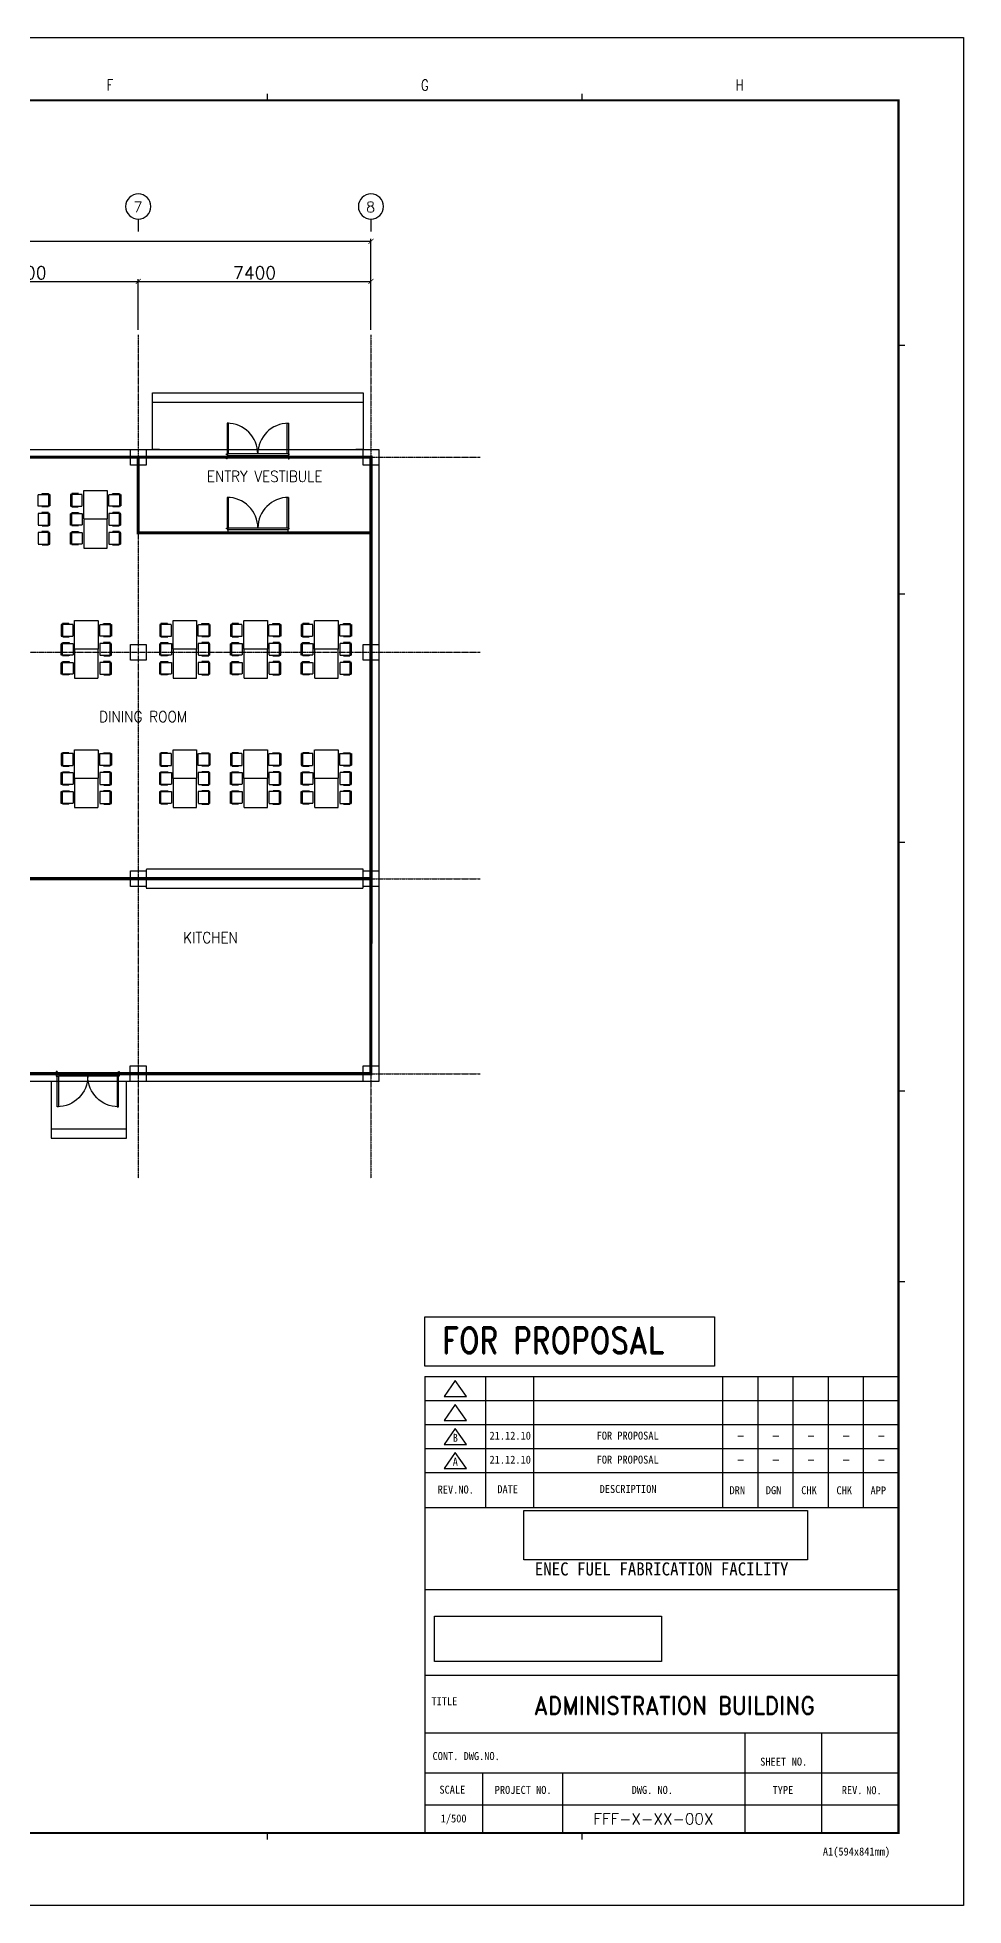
# Model space of a CAD drawing. Header units: millimetres. Extents: x -232466 to 860779, y -177975 to 311634.
# Drawn here: x 53657 to 83113, y -86240 to -26840 of the extents above; entities that cross this region are included whole.
import ezdxf
from ezdxf.enums import TextEntityAlignment as Align

# ---------------------------------------------------------------- set-up
doc = ezdxf.new("R2010")
doc.units = ezdxf.units.MM
doc.header["$XCLIPFRAME"] = 2
for name, pattern in [('AXES', [50.8, 31.75, -6.35, 6.35, -6.35]), ('CENTER', [2, 1.25, -0.25, 0.25, -0.25]), ('HID', [2.3, 1.5, -0.8])]:
    doc.linetypes.add(name, pattern=pattern)
doc.layers.add('0 외형선', color=3, linetype='Continuous', lineweight=25)
doc.layers.add('TEXT', color=7, linetype='Continuous', lineweight=15)
for name, color, linetype in [('4ELE', 4, 'Continuous'), ('Center Line', 1, 'CENTER'), ('COL', 2, 'Continuous'), ('dim', 7, 'Continuous'), ('DOOR', 4, 'Continuous'), ('Equipment', 7, 'Continuous'), ('FUR', 8, 'HID'), ('G', 3, 'Continuous'), ('SYM', 7, 'Continuous'), ('TITLEBOX', 7, 'Continuous'), ('TXT', 2, 'Continuous')]:
    doc.layers.add(name, color=color, linetype=linetype)
doc.styles.add('RD20', font='ROMAND.SHX', dxfattribs={"width": 0.8, "height": 2})
doc.styles.add('RD6', font='ROMAND.shx', dxfattribs={"width": 0.83, "height": 6})
doc.styles.add('ROMAND', font='romand')
doc.styles.add('RomanS', font='romans.shx')
doc.styles.add('TBOX', font='romans.shx')
doc.styles.add('돋움체', font='')
doc.styles.get('돋움체').set_extended_font_data('DotumChe')
doc.dimstyles.new('HYUNDAI', dxfattribs={"dimscale": 120, "dimtxt": 3, "dimasz": 3, "dimexe": 1, "dimexo": 2, "dimgap": 1, "dimtad": 1, "dimdec": 0, "dimdsep": 46, "dimtxsty": 'RomanS', "dimcen": 0, "dimclrd": 256, "dimclre": 256, "dimclrt": 3, "dimadec": 0, "dimazin": 0, "dimtfac": 1, "dimtdec": 0, "dimtix": 1, "dimtmove": 2, "dimatfit": 3, "dimfxl": 1, "dimtvp": 1, "dimtolj": 1, "dimarcsym": 0})
picture_1 = doc.add_image_def('image1', size_in_pixel=(850, 283))
picture_2 = doc.add_image_def('image2.jpg', size_in_pixel=(500, 87))

# ---------------------------------------------------------------- blocks, each defined once
blk = doc.blocks.new('_ArchTick')
at = {"color": 0, "linetype": 'ByBlock', "const_width": 0.15}
blk.add_lwpolyline([(-0.5, -0.5), (0.5, 0.5)], dxfattribs=at)
blk = doc.blocks.new('*D105')
at = {"layer": 'Defpoints', "color": 0}
for p in [(64265, -33324), (13465, -36302), (64265, -36302)]:
    blk.add_point(p, dxfattribs=at)
at = {"layer": 'dim', "lineweight": -2}
for p, q in [((13465, -36142), (13465, -33244)), ((64265, -36142), (64265, -33244)), ((13465, -33324), (64265, -33324))]:
    blk.add_line(p, q, dxfattribs=at)
at = {"layer": 'dim', "lineweight": -2, "xscale": 160, "yscale": 160, "zscale": 160, "rotation": 180}
blk.add_blockref('_ArchTick', (13465, -33324), dxfattribs=at)
at = {"layer": 'dim', "lineweight": -2, "xscale": 160, "yscale": 160, "zscale": 160}
blk.add_blockref('_ArchTick', (64265, -33324), dxfattribs=at)
at = {"layer": 'dim', "color": 0, "insert": (38865, -33044), "char_height": 400, "attachment_point": 5, "style": 'RomanS', "bg_fill": 3, "box_fill_scale": 1.1, "bg_fill_color": 257, "bg_fill_transparency": 0}
blk.add_mtext('\\A1;50800', dxfattribs=at)
blk = doc.blocks.new('*D110')
at = {"layer": 'Defpoints', "color": 0}
for p in [(64265, -34603), (56865, -36302), (64265, -36302)]:
    blk.add_point(p, dxfattribs=at)
at = {"layer": 'dim', "lineweight": -2}
for p, q in [((56865, -36142), (56865, -34523)), ((56865, -34603), (64265, -34603)), ((64265, -36142), (64265, -34523))]:
    blk.add_line(p, q, dxfattribs=at)
at = {"layer": 'dim', "lineweight": -2, "xscale": 160, "yscale": 160, "zscale": 160, "rotation": 180}
blk.add_blockref('_ArchTick', (56865, -34603), dxfattribs=at)
at = {"layer": 'dim', "lineweight": -2, "xscale": 160, "yscale": 160, "zscale": 160}
blk.add_blockref('_ArchTick', (64265, -34603), dxfattribs=at)
at = {"layer": 'dim', "color": 0, "insert": (60565, -34323), "char_height": 400, "attachment_point": 5, "style": 'RomanS', "bg_fill": 3, "box_fill_scale": 1.1, "bg_fill_color": 257, "bg_fill_transparency": 0}
blk.add_mtext('\\A1;7400', dxfattribs=at)
blk = doc.blocks.new('*D112')
at = {"layer": 'Defpoints', "color": 0}
for p in [(56865, -34603), (49665, -36302), (56865, -36302)]:
    blk.add_point(p, dxfattribs=at)
at = {"layer": 'dim', "lineweight": -2}
for p, q in [((49665, -36142), (49665, -34523)), ((49665, -34603), (56865, -34603)), ((56865, -36142), (56865, -34523))]:
    blk.add_line(p, q, dxfattribs=at)
at = {"layer": 'dim', "lineweight": -2, "xscale": 160, "yscale": 160, "zscale": 160, "rotation": 180}
blk.add_blockref('_ArchTick', (49665, -34603), dxfattribs=at)
at = {"layer": 'dim', "lineweight": -2, "xscale": 160, "yscale": 160, "zscale": 160}
blk.add_blockref('_ArchTick', (56865, -34603), dxfattribs=at)
at = {"layer": 'dim', "color": 0, "insert": (53265, -34323), "char_height": 400, "attachment_point": 5, "style": 'RomanS', "bg_fill": 3, "box_fill_scale": 1.1, "bg_fill_color": 257, "bg_fill_transparency": 0}
blk.add_mtext('\\A1;7200', dxfattribs=at)
blk = doc.blocks.new('D2000')
at = {"color": 8}
for p, q in [((-45, -45), (-45, -1955)), ((0, -1935), (0, -65))]:
    blk.add_line(p, q, dxfattribs=at)
for points in [[(-25, 0), (0, 0), (0, -25), (-45, -25), (-45, -45), (-105, -45), (-150, -25), (-150, 0), (-130, 0)], [(975, -25), (0, -25), (0, -65), (975, -65), (975, -25)], [(-25, -2000), (0, -2000), (0, -1975), (-45, -1975), (-45, -1955), (-105, -1955), (-150, -1975), (-150, -2000), (-130, -2000)], [(975, -1975), (0, -1975), (0, -1935), (975, -1935), (975, -1975)]]:
    blk.add_lwpolyline(points)
at = {"ltscale": 0.2}
for centre, start, end in [((0, -25), 270, 0), ((0, -1975), 0, 90)]:
    blk.add_arc(centre, 975, start, end, dxfattribs=at)
blk = doc.blocks.new('주열')
at = {"layer": 'SYM'}
blk.add_line((0, 600), (0, 0), dxfattribs=at)
blk.add_circle((0, 1200), 600, dxfattribs=at)

msp = doc.modelspace()

# ---------------------------------------------------------------- linework, layer by layer
msp.add_line((81039.2, -83030.9), (81039.2, -83946.7))
at = {"layer": '0 외형선', "linetype": 'Continuous'}
msp.add_lwpolyline([(13215.2, -39940.1), (64513.7, -39940.1), (64513.7, -60040.1), (13215.2, -60040.1)], close=True, dxfattribs=at)
at = {"layer": '0 외형선', "linetype": 'Continuous', "const_width": 100}
for points in [[(49665.2, -40190.1), (64265.2, -40190.1), (64265.2, -53590.2), (53265.2, -53590.1), (53265.2, -56790.1), (49664.7, -56790.1)], [(56865.2, -40190.1), (64265.2, -40190.1), (64265.2, -42590.1), (56865.2, -42590.1)], [(53265.2, -56790.1), (53265.2, -56790.1), (53265.2, -53590.1), (64265.2, -53590.1), (64263.7, -59790.1), (53265.2, -59790.1)]]:
    msp.add_lwpolyline(points, close=True, dxfattribs=at)
at = {"layer": '4ELE'}
for p, q in [((57316.7, -38440.1), (64014.9, -38440.1)), ((54091.5, -61540.1), (56491.5, -61540.1))]:
    msp.add_line(p, q, dxfattribs=at)
for points in [[(57541.7, -39940.1), (57316.7, -39940.1), (57316.7, -38140.1), (64014.9, -38140.1), (64014.9, -39940.1), (63789.9, -39940.1)], [(54316.5, -60040.1), (54091.5, -60040.1), (54091.5, -61840.1), (56491.5, -61840.1), (56491.5, -60040.1), (56266.5, -60040.1)]]:
    msp.add_lwpolyline(points, dxfattribs=at)
at = {"layer": 'Center Line', "linetype": 'AXES'}
for p, q in [((8896.6, -40190.1), (67737.8, -40190.1)), ((8896.6, -46390.1), (67737.8, -46390.1)), ((8896.6, -53590.1), (67737.8, -53590.1)), ((8896.6, -59790.1), (67737.8, -59790.1))]:
    msp.add_line(p, q, dxfattribs=at)
at = {"layer": 'COL'}
for points in [[(56615.2, -40440.1), (56615.2, -39940.1), (57115.2, -39940.1), (57115.2, -40440.1)], [(64014.9, -40440.1), (64014.9, -39940.1), (64514.9, -39940.1), (64514.9, -40440.1)], [(56615.2, -46640.1), (56615.2, -46140.1), (57115.2, -46140.1), (57115.2, -46640.1)], [(64015.2, -46640.1), (64015.2, -46140.1), (64515.2, -46140.1), (64515.2, -46640.1)], [(56615.2, -53840.1), (56615.2, -53340.1), (57115.2, -53340.1), (57115.2, -53840.1)], [(64015.2, -53840.1), (64015.2, -53340.1), (64515.2, -53340.1), (64515.2, -53840.1)], [(56613.7, -60040.1), (56613.7, -59540.1), (57113.7, -59540.1), (57113.7, -60040.1)], [(64013.7, -60040.1), (64013.7, -59540.1), (64513.7, -59540.1), (64513.7, -60040.1)]]:
    msp.add_lwpolyline(points, close=True, dxfattribs=at)
at = {"layer": 'Equipment', "color": 8, "linetype": 'HID'}
for p, q in [((64015.2, -53890.1), (64015.2, -53290.1)), ((57115.2, -53590.1), (64015.2, -53590.1))]:
    msp.add_line(p, q, dxfattribs=at)
msp.add_lwpolyline([(64015.2, -53290.1), (57115.2, -53290.1), (57115.2, -53890.1), (64015.2, -53890.1)], dxfattribs=at)
at = {"layer": 'FUR'}
for points in [[(54057.1, -41370.1), (54057.1, -41745.1), (53682.1, -41745.1), (53682.1, -41370.1)], [(54707.1, -41370.1), (54707.1, -41745.1), (55082.1, -41745.1), (55082.1, -41370.1)], [(55882.1, -42161.8), (55132.1, -42161.8), (55132.1, -41245.1), (55882.1, -41245.1)], [(56307.1, -41370.1), (56307.1, -41745.1), (55932.1, -41745.1), (55932.1, -41370.1)], [(54057.1, -42349.3), (54057.1, -41974.3), (53682.1, -41974.3), (53682.1, -42349.3)], [(54707.1, -42349.3), (54707.1, -41974.3), (55082.1, -41974.3), (55082.1, -42349.3)], [(55882.1, -42161.8), (55132.1, -42161.8), (55132.1, -43078.4), (55882.1, -43078.4)], [(56307.1, -42349.3), (56307.1, -41974.3), (55932.1, -41974.3), (55932.1, -42349.3)], [(54057.1, -42953.4), (54057.1, -42578.4), (53682.1, -42578.4), (53682.1, -42953.4)], [(54707.1, -42953.4), (54707.1, -42578.4), (55082.1, -42578.4), (55082.1, -42953.4)], [(56307.1, -42953.4), (56307.1, -42578.4), (55932.1, -42578.4), (55932.1, -42953.4)], [(54415.8, -45502.8), (54415.8, -45877.8), (54790.8, -45877.8), (54790.8, -45502.8)], [(55590.8, -46294.5), (54840.8, -46294.5), (54840.8, -45377.8), (55590.8, -45377.8)], [(56015.8, -45502.8), (56015.8, -45877.8), (55640.8, -45877.8), (55640.8, -45502.8)], [(57546.6, -45502.8), (57546.6, -45877.8), (57921.6, -45877.8), (57921.6, -45502.8)], [(58721.6, -46294.5), (57971.6, -46294.5), (57971.6, -45377.8), (58721.6, -45377.8)], [(59146.6, -45502.8), (59146.6, -45877.8), (58771.6, -45877.8), (58771.6, -45502.8)], [(59796.6, -45502.8), (59796.6, -45877.8), (60171.6, -45877.8), (60171.6, -45502.8)], [(60971.6, -46294.5), (60221.6, -46294.5), (60221.6, -45377.8), (60971.6, -45377.8)], [(61396.6, -45502.8), (61396.6, -45877.8), (61021.6, -45877.8), (61021.6, -45502.8)], [(62046.6, -45502.8), (62046.6, -45877.8), (62421.6, -45877.8), (62421.6, -45502.8)], [(63221.6, -46294.5), (62471.6, -46294.5), (62471.6, -45377.8), (63221.6, -45377.8)], [(63646.6, -45502.8), (63646.6, -45877.8), (63271.6, -45877.8), (63271.6, -45502.8)], [(54415.8, -46482), (54415.8, -46107), (54790.8, -46107), (54790.8, -46482)], [(55590.8, -46294.5), (54840.8, -46294.5), (54840.8, -47211.1), (55590.8, -47211.1)], [(56015.8, -46482), (56015.8, -46107), (55640.8, -46107), (55640.8, -46482)], [(57546.6, -46482), (57546.6, -46107), (57921.6, -46107), (57921.6, -46482)], [(58721.6, -46294.5), (57971.6, -46294.5), (57971.6, -47211.1), (58721.6, -47211.1)], [(59146.6, -46482), (59146.6, -46107), (58771.6, -46107), (58771.6, -46482)], [(59796.6, -46482), (59796.6, -46107), (60171.6, -46107), (60171.6, -46482)], [(60971.6, -46294.5), (60221.6, -46294.5), (60221.6, -47211.1), (60971.6, -47211.1)], [(61396.6, -46482), (61396.6, -46107), (61021.6, -46107), (61021.6, -46482)], [(62046.6, -46482), (62046.6, -46107), (62421.6, -46107), (62421.6, -46482)], [(63221.6, -46294.5), (62471.6, -46294.5), (62471.6, -47211.1), (63221.6, -47211.1)], [(63646.6, -46482), (63646.6, -46107), (63271.6, -46107), (63271.6, -46482)], [(54415.8, -47086.1), (54415.8, -46711.1), (54790.8, -46711.1), (54790.8, -47086.1)], [(56015.8, -47086.1), (56015.8, -46711.1), (55640.8, -46711.1), (55640.8, -47086.1)], [(57546.6, -47086.1), (57546.6, -46711.1), (57921.6, -46711.1), (57921.6, -47086.1)], [(59146.6, -47086.1), (59146.6, -46711.1), (58771.6, -46711.1), (58771.6, -47086.1)], [(59796.6, -47086.1), (59796.6, -46711.1), (60171.6, -46711.1), (60171.6, -47086.1)], [(61396.6, -47086.1), (61396.6, -46711.1), (61021.6, -46711.1), (61021.6, -47086.1)], [(62046.6, -47086.1), (62046.6, -46711.1), (62421.6, -46711.1), (62421.6, -47086.1)], [(63646.6, -47086.1), (63646.6, -46711.1), (63271.6, -46711.1), (63271.6, -47086.1)], [(54415.8, -49612.9), (54415.8, -49987.9), (54790.8, -49987.9), (54790.8, -49612.9)], [(55590.8, -50404.6), (54840.8, -50404.6), (54840.8, -49487.9), (55590.8, -49487.9)], [(56015.8, -49612.9), (56015.8, -49987.9), (55640.8, -49987.9), (55640.8, -49612.9)], [(57546.6, -49612.9), (57546.6, -49987.9), (57921.6, -49987.9), (57921.6, -49612.9)], [(58721.6, -50404.6), (57971.6, -50404.6), (57971.6, -49487.9), (58721.6, -49487.9)], [(59146.6, -49612.9), (59146.6, -49987.9), (58771.6, -49987.9), (58771.6, -49612.9)], [(59796.6, -49612.9), (59796.6, -49987.9), (60171.6, -49987.9), (60171.6, -49612.9)], [(60971.6, -50404.6), (60221.6, -50404.6), (60221.6, -49487.9), (60971.6, -49487.9)], [(61396.6, -49612.9), (61396.6, -49987.9), (61021.6, -49987.9), (61021.6, -49612.9)], [(62046.6, -49612.9), (62046.6, -49987.9), (62421.6, -49987.9), (62421.6, -49612.9)], [(63221.6, -50404.6), (62471.6, -50404.6), (62471.6, -49487.9), (63221.6, -49487.9)], [(63646.6, -49612.9), (63646.6, -49987.9), (63271.6, -49987.9), (63271.6, -49612.9)], [(54415.8, -50592.1), (54415.8, -50217.1), (54790.8, -50217.1), (54790.8, -50592.1)], [(55590.8, -50404.6), (54840.8, -50404.6), (54840.8, -51321.3), (55590.8, -51321.3)], [(56015.8, -50592.1), (56015.8, -50217.1), (55640.8, -50217.1), (55640.8, -50592.1)], [(57546.6, -50592.1), (57546.6, -50217.1), (57921.6, -50217.1), (57921.6, -50592.1)], [(58721.6, -50404.6), (57971.6, -50404.6), (57971.6, -51321.3), (58721.6, -51321.3)], [(59146.6, -50592.1), (59146.6, -50217.1), (58771.6, -50217.1), (58771.6, -50592.1)], [(59796.6, -50592.1), (59796.6, -50217.1), (60171.6, -50217.1), (60171.6, -50592.1)], [(60971.6, -50404.6), (60221.6, -50404.6), (60221.6, -51321.3), (60971.6, -51321.3)], [(61396.6, -50592.1), (61396.6, -50217.1), (61021.6, -50217.1), (61021.6, -50592.1)], [(62046.6, -50592.1), (62046.6, -50217.1), (62421.6, -50217.1), (62421.6, -50592.1)], [(63221.6, -50404.6), (62471.6, -50404.6), (62471.6, -51321.3), (63221.6, -51321.3)], [(63646.6, -50592.1), (63646.6, -50217.1), (63271.6, -50217.1), (63271.6, -50592.1)], [(54415.8, -51196.3), (54415.8, -50821.3), (54790.8, -50821.3), (54790.8, -51196.3)], [(56015.8, -51196.3), (56015.8, -50821.3), (55640.8, -50821.3), (55640.8, -51196.3)], [(57546.6, -51196.3), (57546.6, -50821.3), (57921.6, -50821.3), (57921.6, -51196.3)], [(59146.6, -51196.3), (59146.6, -50821.3), (58771.6, -50821.3), (58771.6, -51196.3)], [(59796.6, -51196.3), (59796.6, -50821.3), (60171.6, -50821.3), (60171.6, -51196.3)], [(61396.6, -51196.3), (61396.6, -50821.3), (61021.6, -50821.3), (61021.6, -51196.3)], [(62046.6, -51196.3), (62046.6, -50821.3), (62421.6, -50821.3), (62421.6, -51196.3)], [(63646.6, -51196.3), (63646.6, -50821.3), (63271.6, -50821.3), (63271.6, -51196.3)]]:
    msp.add_lwpolyline(points, close=True, dxfattribs=at)
for points in [[(53800.7, -41370.1), (53800.7, -41345.1), (54015.4, -41345.1), (54015.4, -41770.1), (53800.7, -41770.1), (53800.7, -41745.1)], [(54963.5, -41370.1), (54963.5, -41345.1), (54748.8, -41345.1), (54748.8, -41770.1), (54963.5, -41770.1), (54963.5, -41745.1)], [(56050.7, -41370.1), (56050.7, -41345.1), (56265.4, -41345.1), (56265.4, -41770.1), (56050.7, -41770.1), (56050.7, -41745.1)], [(53800.7, -42349.3), (53800.7, -42374.3), (54015.4, -42374.3), (54015.4, -41949.3), (53800.7, -41949.3), (53800.7, -41974.3)], [(54963.5, -42349.3), (54963.5, -42374.3), (54748.8, -42374.3), (54748.8, -41949.3), (54963.5, -41949.3), (54963.5, -41974.3)], [(56050.7, -42349.3), (56050.7, -42374.3), (56265.4, -42374.3), (56265.4, -41949.3), (56050.7, -41949.3), (56050.7, -41974.3)], [(53800.7, -42953.4), (53800.7, -42978.4), (54015.4, -42978.4), (54015.4, -42553.4), (53800.7, -42553.4), (53800.7, -42578.4)], [(54963.5, -42953.4), (54963.5, -42978.4), (54748.8, -42978.4), (54748.8, -42553.4), (54963.5, -42553.4), (54963.5, -42578.4)], [(56050.7, -42953.4), (56050.7, -42978.4), (56265.4, -42978.4), (56265.4, -42553.4), (56050.7, -42553.4), (56050.7, -42578.4)], [(54672.2, -45502.8), (54672.2, -45477.8), (54457.5, -45477.8), (54457.5, -45902.8), (54672.2, -45902.8), (54672.2, -45877.8)], [(55759.4, -45502.8), (55759.4, -45477.8), (55974.2, -45477.8), (55974.2, -45902.8), (55759.4, -45902.8), (55759.4, -45877.8)], [(57803, -45502.8), (57803, -45477.8), (57588.2, -45477.8), (57588.2, -45902.8), (57803, -45902.8), (57803, -45877.8)], [(58890.2, -45502.8), (58890.2, -45477.8), (59104.9, -45477.8), (59104.9, -45902.8), (58890.2, -45902.8), (58890.2, -45877.8)], [(60053, -45502.8), (60053, -45477.8), (59838.2, -45477.8), (59838.2, -45902.8), (60053, -45902.8), (60053, -45877.8)], [(61140.2, -45502.8), (61140.2, -45477.8), (61354.9, -45477.8), (61354.9, -45902.8), (61140.2, -45902.8), (61140.2, -45877.8)], [(62303, -45502.8), (62303, -45477.8), (62088.2, -45477.8), (62088.2, -45902.8), (62303, -45902.8), (62303, -45877.8)], [(63390.2, -45502.8), (63390.2, -45477.8), (63604.9, -45477.8), (63604.9, -45902.8), (63390.2, -45902.8), (63390.2, -45877.8)], [(54672.2, -46482), (54672.2, -46507), (54457.5, -46507), (54457.5, -46082), (54672.2, -46082), (54672.2, -46107)], [(55759.4, -46482), (55759.4, -46507), (55974.2, -46507), (55974.2, -46082), (55759.4, -46082), (55759.4, -46107)], [(57803, -46482), (57803, -46507), (57588.2, -46507), (57588.2, -46082), (57803, -46082), (57803, -46107)], [(58890.2, -46482), (58890.2, -46507), (59104.9, -46507), (59104.9, -46082), (58890.2, -46082), (58890.2, -46107)], [(60053, -46482), (60053, -46507), (59838.2, -46507), (59838.2, -46082), (60053, -46082), (60053, -46107)], [(61140.2, -46482), (61140.2, -46507), (61354.9, -46507), (61354.9, -46082), (61140.2, -46082), (61140.2, -46107)], [(62303, -46482), (62303, -46507), (62088.2, -46507), (62088.2, -46082), (62303, -46082), (62303, -46107)], [(63390.2, -46482), (63390.2, -46507), (63604.9, -46507), (63604.9, -46082), (63390.2, -46082), (63390.2, -46107)], [(54672.2, -47086.1), (54672.2, -47111.1), (54457.5, -47111.1), (54457.5, -46686.1), (54672.2, -46686.1), (54672.2, -46711.1)], [(55759.4, -47086.1), (55759.4, -47111.1), (55974.2, -47111.1), (55974.2, -46686.1), (55759.4, -46686.1), (55759.4, -46711.1)], [(57803, -47086.1), (57803, -47111.1), (57588.2, -47111.1), (57588.2, -46686.1), (57803, -46686.1), (57803, -46711.1)], [(58890.2, -47086.1), (58890.2, -47111.1), (59104.9, -47111.1), (59104.9, -46686.1), (58890.2, -46686.1), (58890.2, -46711.1)], [(60053, -47086.1), (60053, -47111.1), (59838.2, -47111.1), (59838.2, -46686.1), (60053, -46686.1), (60053, -46711.1)], [(61140.2, -47086.1), (61140.2, -47111.1), (61354.9, -47111.1), (61354.9, -46686.1), (61140.2, -46686.1), (61140.2, -46711.1)], [(62303, -47086.1), (62303, -47111.1), (62088.2, -47111.1), (62088.2, -46686.1), (62303, -46686.1), (62303, -46711.1)], [(63390.2, -47086.1), (63390.2, -47111.1), (63604.9, -47111.1), (63604.9, -46686.1), (63390.2, -46686.1), (63390.2, -46711.1)], [(54672.2, -49612.9), (54672.2, -49587.9), (54457.5, -49587.9), (54457.5, -50012.9), (54672.2, -50012.9), (54672.2, -49987.9)], [(55759.4, -49612.9), (55759.4, -49587.9), (55974.2, -49587.9), (55974.2, -50012.9), (55759.4, -50012.9), (55759.4, -49987.9)], [(57803, -49612.9), (57803, -49587.9), (57588.2, -49587.9), (57588.2, -50012.9), (57803, -50012.9), (57803, -49987.9)], [(58890.2, -49612.9), (58890.2, -49587.9), (59104.9, -49587.9), (59104.9, -50012.9), (58890.2, -50012.9), (58890.2, -49987.9)], [(60053, -49612.9), (60053, -49587.9), (59838.2, -49587.9), (59838.2, -50012.9), (60053, -50012.9), (60053, -49987.9)], [(61140.2, -49612.9), (61140.2, -49587.9), (61354.9, -49587.9), (61354.9, -50012.9), (61140.2, -50012.9), (61140.2, -49987.9)], [(62303, -49612.9), (62303, -49587.9), (62088.2, -49587.9), (62088.2, -50012.9), (62303, -50012.9), (62303, -49987.9)], [(63390.2, -49612.9), (63390.2, -49587.9), (63604.9, -49587.9), (63604.9, -50012.9), (63390.2, -50012.9), (63390.2, -49987.9)], [(54672.2, -50592.1), (54672.2, -50617.1), (54457.5, -50617.1), (54457.5, -50192.1), (54672.2, -50192.1), (54672.2, -50217.1)], [(55759.4, -50592.1), (55759.4, -50617.1), (55974.2, -50617.1), (55974.2, -50192.1), (55759.4, -50192.1), (55759.4, -50217.1)], [(57803, -50592.1), (57803, -50617.1), (57588.2, -50617.1), (57588.2, -50192.1), (57803, -50192.1), (57803, -50217.1)], [(58890.2, -50592.1), (58890.2, -50617.1), (59104.9, -50617.1), (59104.9, -50192.1), (58890.2, -50192.1), (58890.2, -50217.1)], [(60053, -50592.1), (60053, -50617.1), (59838.2, -50617.1), (59838.2, -50192.1), (60053, -50192.1), (60053, -50217.1)], [(61140.2, -50592.1), (61140.2, -50617.1), (61354.9, -50617.1), (61354.9, -50192.1), (61140.2, -50192.1), (61140.2, -50217.1)], [(62303, -50592.1), (62303, -50617.1), (62088.2, -50617.1), (62088.2, -50192.1), (62303, -50192.1), (62303, -50217.1)], [(63390.2, -50592.1), (63390.2, -50617.1), (63604.9, -50617.1), (63604.9, -50192.1), (63390.2, -50192.1), (63390.2, -50217.1)], [(54672.2, -51196.3), (54672.2, -51221.3), (54457.5, -51221.3), (54457.5, -50796.3), (54672.2, -50796.3), (54672.2, -50821.3)], [(55759.4, -51196.3), (55759.4, -51221.3), (55974.2, -51221.3), (55974.2, -50796.3), (55759.4, -50796.3), (55759.4, -50821.3)], [(57803, -51196.3), (57803, -51221.3), (57588.2, -51221.3), (57588.2, -50796.3), (57803, -50796.3), (57803, -50821.3)], [(58890.2, -51196.3), (58890.2, -51221.3), (59104.9, -51221.3), (59104.9, -50796.3), (58890.2, -50796.3), (58890.2, -50821.3)], [(60053, -51196.3), (60053, -51221.3), (59838.2, -51221.3), (59838.2, -50796.3), (60053, -50796.3), (60053, -50821.3)], [(61140.2, -51196.3), (61140.2, -51221.3), (61354.9, -51221.3), (61354.9, -50796.3), (61140.2, -50796.3), (61140.2, -50821.3)], [(62303, -51196.3), (62303, -51221.3), (62088.2, -51221.3), (62088.2, -50796.3), (62303, -50796.3), (62303, -50821.3)], [(63390.2, -51196.3), (63390.2, -51221.3), (63604.9, -51221.3), (63604.9, -50796.3), (63390.2, -50796.3), (63390.2, -50821.3)]]:
    msp.add_lwpolyline(points, dxfattribs=at)
at = {"layer": 'TITLEBOX', "color": 4, "linetype": 'Continuous'}
for p, q in [((60976.9, -28840.1), (60976.9, -28640.1)), ((60976.9, -28840.1), (60976.9, -28640.1)), ((70976.9, -28840.1), (70976.9, -28640.1)), ((70976.9, -28840.1), (70976.9, -28640.1)), ((81239.2, -36640.1), (81039.2, -36640.1)), ((81239.2, -44540.1), (81039.2, -44540.1)), ((81239.2, -52440.1), (81039.2, -52440.1)), ((81239.2, -60340.1), (81039.2, -60340.1)), ((81239.2, -66402.8), (81039.2, -66402.8)), ((60976.9, -84140.2), (60976.9, -83940.2)), ((60976.9, -84140.2), (60976.9, -83940.2)), ((70976.9, -84140.2), (70976.9, -83940.2))]:
    msp.add_line(p, q, dxfattribs=at)
at = {"layer": 'TITLEBOX', "color": 30, "linetype": 'Continuous'}
for p, q in [((65979, -67524.9), (75190.3, -67524.9)), ((65979, -69087.6), (65979, -67524.9)), ((75190.3, -67524.9), (75190.3, -69087.6)), ((75190.3, -69087.6), (65979, -69087.6)), ((70976.9, -84140.2), (70976.9, -83940.2))]:
    msp.add_line(p, q, dxfattribs=at)
at = {"layer": 'TITLEBOX'}
for p, q in [((65979, -69413.4), (81039.2, -69413.4)), ((65979, -69413.4), (65979, -83946.7)), ((65979, -69413.4), (81039.2, -69413.4)), ((65979, -69413.4), (65979, -83946.7)), ((67912.4, -69413.4), (67912.4, -73585.5)), ((67912.4, -69413.4), (67912.4, -73585.5)), ((69438.7, -69413.4), (69438.7, -73585.5)), ((69438.7, -69413.4), (69438.7, -73585.5)), ((75446.9, -69417.1), (75446.9, -73585.5)), ((75446.9, -69417.1), (75446.9, -73585.5)), ((76565.4, -69417.1), (76565.4, -73585.5)), ((76565.4, -69417.1), (76565.4, -73585.5)), ((77683.8, -69417.1), (77683.8, -73585.5)), ((77683.8, -69417.1), (77683.8, -73585.5)), ((78802.3, -69417.1), (78802.3, -73585.5)), ((78802.3, -69417.1), (78802.3, -73585.5)), ((79920.7, -69417.1), (79920.7, -73585.5)), ((79920.7, -69417.1), (79920.7, -73585.5)), ((66945.7, -69540.6), (66589.5, -70049.4)), ((66945.7, -69540.6), (66589.5, -70049.4)), ((66589.5, -70049.4), (67301.8, -70049.4)), ((66589.5, -70049.4), (67301.8, -70049.4)), ((67301.8, -70049.4), (66945.7, -69540.6)), ((67301.8, -70049.4), (66945.7, -69540.6)), ((65979, -70176.6), (81039.2, -70176.6)), ((65979, -70176.6), (81039.2, -70176.6)), ((66945.7, -70303.8), (66589.5, -70812.6)), ((66945.7, -70303.8), (66589.5, -70812.6)), ((67301.8, -70812.6), (66945.7, -70303.8)), ((67301.8, -70812.6), (66945.7, -70303.8)), ((65979, -70939.8), (81039.2, -70939.8)), ((65979, -70939.8), (81039.2, -70939.8)), ((66589.5, -70812.6), (67301.8, -70812.6)), ((66589.5, -70812.6), (67301.8, -70812.6)), ((66945.7, -71067), (66589.5, -71575.8)), ((66945.7, -71067), (66589.5, -71575.8)), ((67301.8, -71575.8), (66945.7, -71067)), ((67301.8, -71575.8), (66945.7, -71067)), ((65979, -71703), (81039.2, -71703)), ((65979, -71703), (81039.2, -71703)), ((66589.5, -71575.8), (67301.8, -71575.8)), ((66589.5, -71575.8), (67301.8, -71575.8)), ((66945.7, -71830.2), (66589.5, -72338.9)), ((66945.7, -71830.2), (66589.5, -72338.9)), ((67301.8, -72338.9), (66945.7, -71830.2)), ((67301.8, -72338.9), (66945.7, -71830.2)), ((65979, -72466.1), (81039.2, -72466.1)), ((65979, -72466.1), (81039.2, -72466.1)), ((66589.5, -72338.9), (67301.8, -72338.9)), ((66589.5, -72338.9), (67301.8, -72338.9)), ((65979, -73585.5), (81039.2, -73585.5)), ((65979, -73585.5), (81039.2, -73585.5)), ((65979, -76184.6), (81039.2, -76184.6)), ((65979, -76184.6), (81039.2, -76184.6)), ((65979, -78909.7), (81039.2, -78909.7)), ((65979, -78909.7), (81039.2, -78909.7)), ((65979, -80741.3), (81039.2, -80741.3)), ((65979, -80741.3), (81039.2, -80741.3)), ((76154.8, -80741.3), (76154.8, -83946.7)), ((76154.8, -80741.3), (76154.8, -83946.7)), ((78597, -80741.3), (78597, -83946.7)), ((78597, -80741.3), (78597, -83946.7)), ((65979, -82013.3), (81039.2, -82013.3)), ((65979, -82013.3), (81039.2, -82013.3)), ((67810.6, -82013.3), (67810.6, -83946.7)), ((67810.6, -82013.3), (67810.6, -83946.7)), ((70354.6, -82013.3), (70354.6, -83946.7)), ((70354.6, -82013.3), (70354.6, -83946.7)), ((65979, -83030.9), (81039.2, -83030.9)), ((65979, -83030.9), (81039.2, -83030.9))]:
    msp.add_line(p, q, dxfattribs=at)
at = {"layer": 'TITLEBOX', "color": 30}
msp.add_line((81039.2, -83946.7), (81039.2, -83931.5), dxfattribs=at)
at = {"layer": 'TITLEBOX', "color": 7}
msp.add_lwpolyline([(-986.8, -26840.1), (83113.2, -26840.1), (83113.2, -86240.1), (-986.8, -86240.1)], close=True, dxfattribs=at)
at = {"layer": 'TITLEBOX', "color": 4, "const_width": 70}
msp.add_lwpolyline([(1013.2, -28840.1), (81039.2, -28840.1), (81039.2, -83931.5), (1013.2, -83931.5)], close=True, dxfattribs=at)

# ---------------------------------------------------------------- block references
at = {"layer": 'DOOR', "rotation": 90.00000000000024}
for p in [(59667.6, -40085.1), (59669.1, -42440.1)]:
    msp.add_blockref('D2000', p, dxfattribs=at)
at = {"layer": 'DOOR', "xscale": -1, "rotation": 89.99999999999973}
msp.add_blockref('D2000', (54260.5, -59865.1), dxfattribs=at)

# ---------------------------------------------------------------- texts
at = {"layer": 'G', "color": 3, "style": 'RomanS', "width": 0.9}
for s, p in [('ENTRY VESTIBULE', (60884.8, -40797.6)), ('DINING ROOM', (57020.4, -48438.2)), ('KITCHEN', (59165.8, -55461.6))]:
    msp.add_text(s, height=350, dxfattribs=at).set_placement(p, align=Align.MIDDLE)
at = {"layer": 'SYM', "style": 'ROMAND'}
for s, p in [('7', (56709.6, -32401.3)), ('8', (64109.6, -32401.3))]:
    msp.add_text(s, height=336.4, dxfattribs=at).set_placement(p)
at = {"layer": 'TEXT', "color": 7, "style": '돋움체'}
for s, height, p in [('B', 254.4, (66949, -71366.5)), ('21.12.10', 254.4, (68694.2, -71297.1)), ('FOR PROPOSAL', 254.396, (72428.6, -71297.1)), ('A', 254.4, (66949, -72129.7)), ('21.12.10', 254.4, (68694.2, -72060.3)), ('FOR PROPOSAL', 254.396, (72428.6, -72060.3))]:
    msp.add_text(s, height=height, dxfattribs=at).set_placement(p, align=Align.MIDDLE_CENTER)
msp.add_text('1/500', height=254.4, dxfattribs=at).set_placement((66894.8, -83488.8), align=Align.MIDDLE)
at = {"layer": 'TITLEBOX', "color": 4, "linetype": 'Continuous', "style": 'TBOX', "width": 0.75}
for s, p in [('F', (55863.9, -28533.5)), ('G', (65863.9, -28533.5)), ('H', (75863.9, -28533.5))]:
    msp.add_text(s, height=350, dxfattribs=at).set_placement(p)
at = {"layer": 'TITLEBOX', "style": '돋움체'}
for s, height, p in [('REV.NO.', 254.4, (66387.1, -73136.8)), ('REV.NO.', 254.4, (66387.1, -73136.8)), ('DATE', 254.4, (68285.4, -73126.7)), ('DATE', 254.4, (68285.4, -73126.7)), ('DESCRIPTION', 254.396, (71537.9, -73120)), ('DESCRIPTION', 254.396, (71537.9, -73120)), ('DRN', 254.4, (75668.2, -73159.9)), ('DRN', 254.4, (75668.2, -73159.9)), ('DGN', 254.4, (76822.1, -73159.9)), ('DGN', 254.4, (76822.1, -73159.9)), ('CHK', 254.4, (77948.6, -73159.9)), ('CHK', 254.4, (77948.6, -73159.9)), ('CHK', 254.4, (79069, -73162.7)), ('CHK', 254.4, (79069, -73162.7)), ('APP', 254.4, (80152.6, -73167.9)), ('APP', 254.4, (80152.6, -73167.9)), ('TITLE', 254.4, (66190, -79866.8)), ('TITLE', 254.4, (66190, -79866.8)), ('CONT. DWG.NO.', 254.396, (66224.7, -81611.5)), ('CONT. DWG.NO.', 254.396, (66224.7, -81611.5)), ('SHEET', 254.4, (76643.6, -81791)), ('SHEET', 254.4, (76643.6, -81791)), ('NO.', 254.4, (77646, -81787.2)), ('NO.', 254.4, (77646, -81787.2)), ('SCALE', 254.4, (66442.1, -82680.5)), ('SCALE', 254.4, (66442.1, -82680.5)), ('PROJECT NO.', 254.396, (68201.3, -82688)), ('PROJECT NO.', 254.396, (68201.3, -82688)), ('DWG. NO.', 254.4, (72555.1, -82688.1)), ('DWG. NO.', 254.4, (72555.1, -82688.1)), ('TYPE', 254.4, (77036.7, -82690.7)), ('TYPE', 254.4, (77036.7, -82690.7)), ('REV.', 254.4, (79238.2, -82693.4)), ('REV.', 254.4, (79238.2, -82693.4)), ('NO.', 254.4, (80014.6, -82698)), ('NO.', 254.4, (80014.6, -82698))]:
    msp.add_text(s, height=height, dxfattribs=at).set_placement(p)
at = {"layer": 'TITLEBOX', "color": 3, "style": '돋움체'}
msp.add_text('ENEC FUEL FABRICATION FACILITY', height=416.189, dxfattribs=at).set_placement((73509.1, -75534.8), align=Align.MIDDLE)
at = {"layer": 'TITLEBOX', "color": 0, "style": '돋움체'}
msp.add_text('A1(594x841mm)', height=254.396, dxfattribs=at).set_placement((78636.9, -84647.1))
at = {"layer": 'TXT', "color": 30, "linetype": 'Continuous', "style": 'RD6', "width": 0.83}
msp.add_text('FOR PROPOSAL', height=835.501, dxfattribs=at).set_placement((66529.6, -68684.6))
at = {"layer": 'TXT', "color": 7, "style": 'RD20', "width": 0.83}
for p in [(76022.1, -71436.6), (77140.6, -71436.6), (78259, -71436.6), (79377.5, -71436.6), (80495.9, -71436.6), (76022.1, -72199.8), (77140.6, -72199.8), (78259, -72199.8), (79377.5, -72199.8), (80495.9, -72199.8)]:
    msp.add_text('-', height=282.8, dxfattribs=at).set_placement(p, align=Align.CENTER)
at = {"layer": 'TXT', "color": 7, "style": 'ROMAND', "width": 0.9}
msp.add_text('ADMINISTRATION BUILDING', height=565.517, dxfattribs=at).set_placement((73918.7, -79878), align=Align.MIDDLE)
at = {"layer": 'TXT', "color": 7, "style": 'RD20'}
msp.add_text('FFF-X-XX-00X', height=353.448, dxfattribs=at).set_placement((73247.8, -83659.2), align=Align.CENTER)

# ---------------------------------------------------------------- pictures from other files: only their frames are drawn
image = msp.add_image(picture_2, insert=(69127.4, -75240.7), size_in_units=(9015.9, 1568.8))
image.dxf.flags = 7
image = msp.add_image(picture_1, insert=(66154.1, -79100.4), size_in_units=(7427.9, 2473.1))
image.set_boundary_path([(15.17, 45.797), (840.684, 210.9)])

# ---------------------------------------------------------------- next in the draw order: dimensions: what is measured, and where the dimension line sits
at = {"layer": 'dim'}
dim = msp.add_linear_dim(base=(64265.2, -33323.9), p1=(13465.2, -36301.8), p2=(64265.2, -36301.8), dimstyle='HYUNDAI', override={"dimscale": 80, "dimtxt": 5, "dimasz": 2, "dimpost": '\\X', "dimblk1": 'ArchTick', "dimblk2": 'ArchTick', "dimsah": 1, "dimclrt": 0, "dimtfill": 1}, dxfattribs=at)
dim.commit()
dim.dimension.update_dxf_attribs({"geometry": '*D105', "text_midpoint": (38865.2, -33043.9)})

# ---------------------------------------------------------------- next in the draw order: block references
at = {"layer": 'SYM', "xscale": -0.6666666666666666, "yscale": 0.6666666666666666, "zscale": 0.6666666666666666, "rotation": 359.9999999999999}
for p in [(56865.2, -33017.1), (64265.2, -33017.1)]:
    msp.add_blockref('주열', p, dxfattribs=at)

# ---------------------------------------------------------------- next in the draw order: dimensions: what is measured, and where the dimension line sits
at = {"layer": 'dim'}
dim = msp.add_linear_dim(base=(64265.2, -34603.5), p1=(56865.2, -36301.8), p2=(64265.2, -36301.8), dimstyle='HYUNDAI', override={"dimscale": 80, "dimtxt": 5, "dimasz": 2, "dimpost": '\\X', "dimblk1": 'ArchTick', "dimblk2": 'ArchTick', "dimsah": 1, "dimclrt": 0, "dimtfill": 1}, dxfattribs=at)
dim.commit()
dim.dimension.update_dxf_attribs({"geometry": '*D110', "text_midpoint": (60565.2, -34323.5)})

# ---------------------------------------------------------------- next in the draw order: linework, layer by layer
at = {"layer": 'Center Line', "linetype": 'AXES'}
for p, q in [((56865.2, -36301.8), (56865.2, -63111.5)), ((64265.2, -36301.8), (64265.2, -63111.5))]:
    msp.add_line(p, q, dxfattribs=at)

# ---------------------------------------------------------------- next in the draw order: dimensions: what is measured, and where the dimension line sits
at = {"layer": 'dim'}
dim = msp.add_linear_dim(base=(56865.2, -34603.5), p1=(49665.2, -36301.8), p2=(56865.2, -36301.8), dimstyle='HYUNDAI', override={"dimscale": 80, "dimtxt": 5, "dimasz": 2, "dimpost": '\\X', "dimblk1": 'ArchTick', "dimblk2": 'ArchTick', "dimsah": 1, "dimclrt": 0, "dimtfill": 1}, dxfattribs=at)
dim.commit()
dim.dimension.update_dxf_attribs({"geometry": '*D112', "text_midpoint": (53265.2, -34323.5)})

doc.saveas('drawing.dxf')
